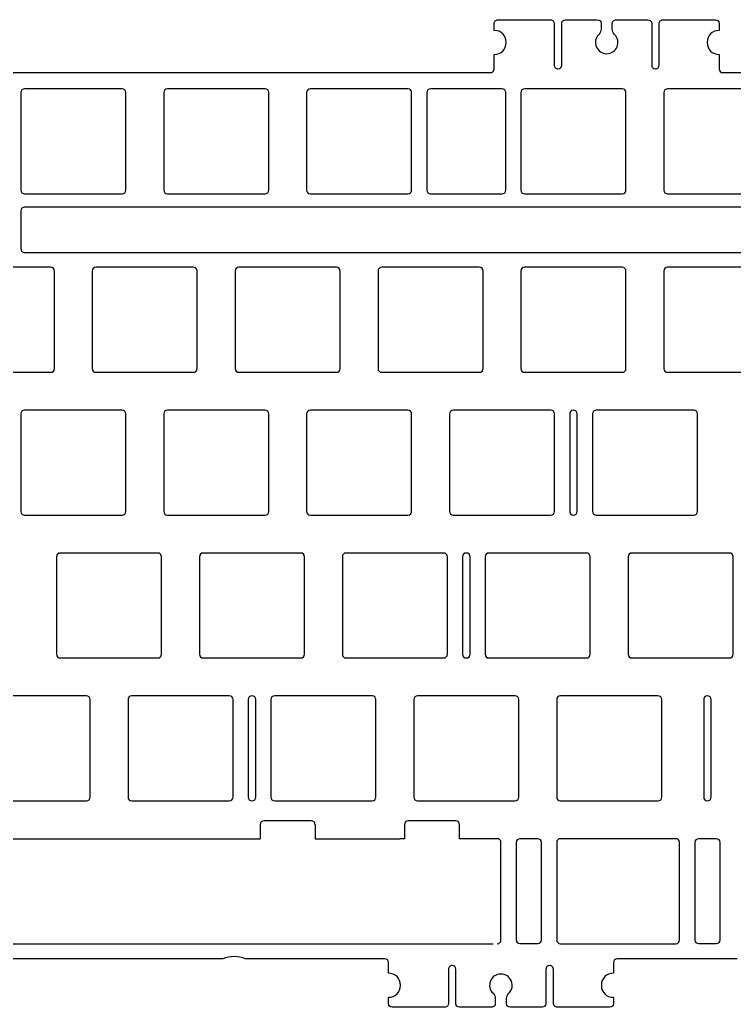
# Model space of a CAD drawing. Extents: x 786 to 1134, y 474 to 606.
# Drawn here: x 931.5 to 1026.7, y 474.2 to 605.8 of the extents above; entities that cross this region are included whole.
import ezdxf

# ---------------------------------------------------------------- set-up
doc = ezdxf.new("R2010")
doc.units = 0
doc.header["$MEASUREMENT"] = 0
doc.layers.add('默认', color=7, linetype='Continuous', lineweight=0)

msp = doc.modelspace()

# ---------------------------------------------------------------- linework, layer by layer
at = {"layer": '默认', "color": 18, "lineweight": 25, "true_color": 0x000000}
for p, q in [((994.72, 599.29), (994.72, 601.22)), ((1024.72, 601.22), (1024.72, 599.29)), ((963.51, 498.48), (963.51, 496.63)), ((970.86, 498.48), (970.86, 496.63)), ((875.54, 496.63), (963.51, 496.63)), ((970.85, 496.63), (982.13, 496.63)), ((1000.53, 496.63), (998.15, 496.63)), ((1024.34, 496.63), (1021.96, 496.63)), ((997.65, 496.13), (997.65, 483.14)), ((1001.03, 483.14), (1001.03, 496.13)), ((1021.46, 496.13), (1021.46, 483.14)), ((1024.84, 483.14), (1024.84, 496.13)), ((998.15, 482.64), (1000.53, 482.64)), ((1021.96, 482.64), (1024.34, 482.64)), ((980.62, 478.68), (980.62, 480.11))]:
    msp.add_line(p, q, dxfattribs=at)
for points in [[(982.76, 498.48), (982.76, 496.63), (982.13, 496.63)], [(995.13, 496.63), (990.11, 496.63), (990.11, 498.48)]]:
    msp.add_lwpolyline(points, dxfattribs=at)
for points, knots in [([(994.72, 605.35), (994.72, 605.48), (994.78, 605.61), (994.87, 605.7), (994.97, 605.8), (995.09, 605.85), (995.22, 605.85)], [0, 0, 0, 0, 1, 1, 1, 2, 2, 2, 2]), ([(1002.22, 605.85), (1002.36, 605.85), (1002.48, 605.8), (1002.58, 605.7), (1002.67, 605.61), (1002.72, 605.48), (1002.72, 605.35)], [0, 0, 0, 0, 1, 1, 1, 2, 2, 2, 2]), ([(1003.72, 599.79), (1003.72, 602.47), (1003.72, 604.32), (1003.72, 605.35), (1003.72, 605.64), (1003.93, 605.85), (1004.22, 605.85)], [0, 0, 0, 0, 1, 1, 1, 2, 2, 2, 2]), ([(1010.47, 605.35), (1010.47, 605.48), (1010.53, 605.61), (1010.62, 605.7), (1010.72, 605.8), (1010.84, 605.85), (1010.97, 605.85)], [0, 0, 0, 0, 1, 1, 1, 2, 2, 2, 2]), ([(1015.22, 605.85), (1015.52, 605.85), (1015.72, 605.64), (1015.72, 605.35), (1015.72, 604.32), (1015.72, 602.47), (1015.72, 599.79)], [0, 0, 0, 0, 1, 1, 1, 2, 2, 2, 2]), ([(1016.72, 605.35), (1016.72, 605.48), (1016.78, 605.61), (1016.87, 605.7), (1016.97, 605.8), (1017.09, 605.85), (1017.22, 605.85)], [0, 0, 0, 0, 1, 1, 1, 2, 2, 2, 2]), ([(1002.72, 605.35), (1002.72, 604.32), (1002.72, 602.47), (1002.72, 599.79), (1002.72, 599.66), (1002.78, 599.53), (1002.87, 599.44), (1002.97, 599.34), (1003.09, 599.29), (1003.22, 599.29), (1003.52, 599.29), (1003.72, 599.5), (1003.72, 599.79)], [0, 0, 0, 0, 1, 1, 1, 2, 2, 2, 3, 3, 3, 4, 4, 4, 4]), ([(1015.72, 599.79), (1015.72, 599.5), (1015.93, 599.29), (1016.22, 599.29), (1016.36, 599.29), (1016.48, 599.34), (1016.58, 599.44), (1016.67, 599.53), (1016.72, 599.66), (1016.72, 599.79), (1016.72, 602.47), (1016.72, 604.32), (1016.72, 605.35)], [0, 0, 0, 0, 1, 1, 1, 2, 2, 2, 3, 3, 3, 4, 4, 4, 4]), ([(994.72, 601.22), (995.66, 601.22), (996.32, 601.88), (996.32, 602.82), (996.32, 603.76), (995.66, 604.42), (994.72, 604.42)], [0, 0, 0, 0, 1, 1, 1, 2, 2, 2, 2]), ([(1008.67, 603.89), (1008.22, 603.45), (1008.1, 602.83), (1008.34, 602.25), (1008.57, 601.67), (1009.1, 601.32), (1009.72, 601.32), (1010.35, 601.32), (1010.87, 601.67), (1011.11, 602.25), (1011.35, 602.83), (1011.22, 603.45), (1010.77, 603.89)], [0, 0, 0, 0, 1, 1, 1, 2, 2, 2, 3, 3, 3, 4, 4, 4, 4]), ([(1024.72, 604.42), (1023.79, 604.42), (1023.12, 603.76), (1023.12, 602.82), (1023.12, 601.88), (1023.79, 601.22), (1024.72, 601.22)], [0, 0, 0, 0, 1, 1, 1, 2, 2, 2, 2]), ([(994.22, 598.79), (994.36, 598.79), (994.48, 598.84), (994.58, 598.94), (994.67, 599.03), (994.72, 599.16), (994.72, 599.29)], [0, 0, 0, 0, 1, 1, 1, 2, 2, 2, 2]), ([(1005.79, 553.28), (1005.79, 553.58), (1005.59, 553.78), (1005.29, 553.78), (1005, 553.78), (1004.79, 553.58), (1004.79, 553.28)], [0, 0, 0, 0, 1, 1, 1, 2, 2, 2, 2]), ([(1004.79, 540.28), (1004.79, 539.99), (1005, 539.78), (1005.29, 539.78), (1005.59, 539.78), (1005.79, 539.99), (1005.79, 540.28)], [0, 0, 0, 0, 1, 1, 1, 2, 2, 2, 2]), ([(991.51, 534.23), (991.51, 534.53), (991.3, 534.73), (991.01, 534.73), (990.71, 534.73), (990.51, 534.53), (990.51, 534.23)], [0, 0, 0, 0, 1, 1, 1, 2, 2, 2, 2]), ([(990.51, 521.23), (990.51, 520.94), (990.71, 520.73), (991.01, 520.73), (991.3, 520.73), (991.51, 520.94), (991.51, 521.23)], [0, 0, 0, 0, 1, 1, 1, 2, 2, 2, 2]), ([(962.93, 515.18), (962.93, 515.48), (962.73, 515.68), (962.43, 515.68), (962.14, 515.68), (961.93, 515.48), (961.93, 515.18)], [0, 0, 0, 0, 1, 1, 1, 2, 2, 2, 2]), ([(1023.65, 515.18), (1023.65, 515.48), (1023.45, 515.68), (1023.15, 515.68), (1022.86, 515.68), (1022.65, 515.48), (1022.65, 515.18)], [0, 0, 0, 0, 1, 1, 1, 2, 2, 2, 2]), ([(961.93, 502.18), (961.93, 501.89), (962.14, 501.68), (962.43, 501.68), (962.73, 501.68), (962.93, 501.89), (962.93, 502.18)], [0, 0, 0, 0, 1, 1, 1, 2, 2, 2, 2]), ([(1022.65, 502.18), (1022.65, 501.89), (1022.86, 501.68), (1023.15, 501.68), (1023.45, 501.68), (1023.65, 501.89), (1023.65, 502.18)], [0, 0, 0, 0, 1, 1, 1, 2, 2, 2, 2]), ([(989.62, 479.21), (989.62, 479.5), (989.42, 479.71), (989.12, 479.71), (988.99, 479.71), (988.87, 479.66), (988.77, 479.56), (988.67, 479.47), (988.62, 479.34), (988.62, 479.21), (988.62, 477.3), (988.62, 475.79), (988.62, 474.65)], [0, 0, 0, 0, 1, 1, 1, 2, 2, 2, 3, 3, 3, 4, 4, 4, 4]), ([(1002.62, 474.65), (1002.62, 475.79), (1002.62, 477.3), (1002.62, 479.21), (1002.62, 479.34), (1002.57, 479.47), (1002.48, 479.56), (1002.38, 479.66), (1002.26, 479.71), (1002.12, 479.71), (1001.83, 479.71), (1001.62, 479.5), (1001.62, 479.21)], [0, 0, 0, 0, 1, 1, 1, 2, 2, 2, 3, 3, 3, 4, 4, 4, 4]), ([(980.62, 475.48), (981.56, 475.48), (982.22, 476.14), (982.22, 477.08), (982.22, 478.02), (981.56, 478.68), (980.62, 478.68)], [0, 0, 0, 0, 1, 1, 1, 2, 2, 2, 2]), ([(994.87, 474.65), (994.87, 474.52), (994.82, 474.39), (994.73, 474.3), (994.63, 474.2), (994.51, 474.15), (994.37, 474.15), (992.96, 474.15), (991.54, 474.15), (990.12, 474.15), (989.83, 474.15), (989.62, 474.36), (989.62, 474.65), (989.62, 475.66), (989.62, 477.18), (989.62, 479.21)], [0, 0, 0, 0, 1, 1, 1, 2, 2, 2, 3, 3, 3, 4, 4, 4, 5, 5, 5, 5]), ([(996.67, 476.01), (997.12, 476.45), (997.25, 477.07), (997.01, 477.65), (996.77, 478.23), (996.25, 478.58), (995.62, 478.58), (994.99, 478.58), (994.47, 478.23), (994.23, 477.65), (994, 477.07), (994.12, 476.45), (994.57, 476.01)], [0, 0, 0, 0, 1, 1, 1, 2, 2, 2, 3, 3, 3, 4, 4, 4, 4]), ([(1001.62, 479.21), (1001.62, 477.18), (1001.62, 475.66), (1001.62, 474.65), (1001.62, 474.36), (1001.42, 474.15), (1001.12, 474.15), (999.71, 474.15), (998.29, 474.15), (996.87, 474.15), (996.58, 474.15), (996.37, 474.36), (996.37, 474.65)], [0, 0, 0, 0, 1, 1, 1, 2, 2, 2, 3, 3, 3, 4, 4, 4, 4]), ([(1010.62, 478.68), (1009.69, 478.68), (1009.02, 478.02), (1009.02, 477.08), (1009.02, 476.14), (1009.69, 475.48), (1010.62, 475.48)], [0, 0, 0, 0, 1, 1, 1, 2, 2, 2, 2]), ([(988.62, 474.65), (988.62, 474.52), (988.57, 474.4), (988.48, 474.3), (988.38, 474.21), (988.26, 474.15), (988.12, 474.15)], [0, 0, 0, 0, 1, 1, 1, 2, 2, 2, 2]), ([(1003.12, 474.15), (1002.99, 474.15), (1002.87, 474.21), (1002.77, 474.3), (1002.68, 474.4), (1002.62, 474.52), (1002.62, 474.65)], [0, 0, 0, 0, 1, 1, 1, 2, 2, 2, 2])]:
    msp.add_open_spline(points, degree=3, knots=knots, dxfattribs=at)
for points in [[(995.22, 605.85), (997.56, 605.85), (999.89, 605.85), (1002.22, 605.85)], [(1004.22, 605.85), (1005.64, 605.85), (1007.06, 605.85), (1008.47, 605.85)], [(1008.47, 605.85), (1008.77, 605.85), (1008.97, 605.64), (1008.97, 605.35)], [(1010.97, 605.85), (1012.39, 605.85), (1013.81, 605.85), (1015.22, 605.85)], [(1017.22, 605.85), (1019.56, 605.85), (1021.89, 605.85), (1024.22, 605.85)], [(1024.22, 605.85), (1024.52, 605.85), (1024.72, 605.64), (1024.72, 605.35)], [(994.72, 604.42), (994.72, 604.73), (994.72, 605.04), (994.72, 605.35)], [(1008.97, 604.61), (1008.97, 604.33), (1008.87, 604.08), (1008.67, 603.89)], [(1008.97, 605.35), (1008.97, 605.1), (1008.97, 604.85), (1008.97, 604.61)], [(1010.47, 604.61), (1010.47, 604.85), (1010.47, 605.1), (1010.47, 605.35)], [(1010.77, 603.89), (1010.58, 604.08), (1010.47, 604.33), (1010.47, 604.61)], [(1024.72, 605.35), (1024.72, 605.04), (1024.72, 604.73), (1024.72, 604.42)], [(1024.72, 599.29), (1024.72, 599), (1024.93, 598.79), (1025.22, 598.79)], [(927.24, 598.79), (949.57, 598.79), (971.9, 598.79), (994.22, 598.79)], [(1025.22, 598.79), (1044.04, 598.79), (1062.86, 598.79), (1081.67, 598.79)], [(932.12, 596.64), (931.83, 596.64), (931.62, 596.44), (931.62, 596.14)], [(945.12, 596.64), (940.79, 596.64), (936.45, 596.64), (932.12, 596.64)], [(945.62, 596.14), (945.62, 596.44), (945.41, 596.64), (945.12, 596.64)], [(951.17, 596.64), (950.88, 596.64), (950.67, 596.44), (950.67, 596.14)], [(964.17, 596.64), (959.84, 596.64), (955.5, 596.64), (951.17, 596.64)], [(964.67, 596.14), (964.67, 596.44), (964.46, 596.64), (964.17, 596.64)], [(970.22, 596.64), (969.93, 596.64), (969.72, 596.44), (969.72, 596.14)], [(983.22, 596.64), (978.89, 596.64), (974.55, 596.64), (970.22, 596.64)], [(983.72, 596.14), (983.72, 596.44), (983.51, 596.64), (983.22, 596.64)], [(986.24, 596.64), (985.95, 596.64), (985.74, 596.44), (985.74, 596.14)], [(995.77, 596.64), (992.59, 596.64), (989.42, 596.64), (986.24, 596.64)], [(996.27, 596.14), (996.27, 596.44), (996.06, 596.64), (995.77, 596.64)], [(998.79, 596.64), (998.5, 596.64), (998.29, 596.44), (998.29, 596.14)], [(1011.79, 596.64), (1007.46, 596.64), (1003.13, 596.64), (998.79, 596.64)], [(1012.29, 596.14), (1012.29, 596.44), (1012.09, 596.64), (1011.79, 596.64)], [(1017.84, 596.64), (1017.55, 596.64), (1017.34, 596.44), (1017.34, 596.14)], [(1030.84, 596.64), (1026.51, 596.64), (1022.18, 596.64), (1017.84, 596.64)], [(931.62, 596.14), (931.62, 591.81), (931.62, 587.48), (931.62, 583.14)], [(945.62, 583.14), (945.62, 587.48), (945.62, 591.81), (945.62, 596.14)], [(950.67, 596.14), (950.67, 591.81), (950.67, 587.48), (950.67, 583.14)], [(964.67, 583.14), (964.67, 587.48), (964.67, 591.81), (964.67, 596.14)], [(969.72, 596.14), (969.72, 591.81), (969.72, 587.48), (969.72, 583.14)], [(983.72, 583.14), (983.72, 587.48), (983.72, 591.81), (983.72, 596.14)], [(985.74, 596.14), (985.74, 591.81), (985.74, 587.48), (985.74, 583.14)], [(996.27, 583.14), (996.27, 587.48), (996.27, 591.81), (996.27, 596.14)], [(998.29, 596.14), (998.29, 591.81), (998.29, 587.48), (998.29, 583.14)], [(1012.29, 583.14), (1012.29, 587.48), (1012.29, 591.81), (1012.29, 596.14)], [(1017.34, 596.14), (1017.34, 591.81), (1017.34, 587.48), (1017.34, 583.14)], [(931.62, 583.14), (931.62, 582.85), (931.83, 582.64), (932.12, 582.64)], [(932.12, 582.64), (936.45, 582.64), (940.79, 582.64), (945.12, 582.64)], [(945.12, 582.64), (945.41, 582.64), (945.62, 582.85), (945.62, 583.14)], [(950.67, 583.14), (950.67, 582.85), (950.88, 582.64), (951.17, 582.64)], [(951.17, 582.64), (955.5, 582.64), (959.84, 582.64), (964.17, 582.64)], [(964.17, 582.64), (964.46, 582.64), (964.67, 582.85), (964.67, 583.14)], [(969.72, 583.14), (969.72, 582.85), (969.93, 582.64), (970.22, 582.64)], [(970.22, 582.64), (974.55, 582.64), (978.89, 582.64), (983.22, 582.64)], [(983.22, 582.64), (983.51, 582.64), (983.72, 582.85), (983.72, 583.14)], [(985.74, 583.14), (985.74, 582.85), (985.95, 582.64), (986.24, 582.64)], [(986.24, 582.64), (989.42, 582.64), (992.59, 582.64), (995.77, 582.64)], [(995.77, 582.64), (996.06, 582.64), (996.27, 582.85), (996.27, 583.14)], [(998.29, 583.14), (998.29, 582.85), (998.5, 582.64), (998.79, 582.64)], [(998.79, 582.64), (1003.13, 582.64), (1007.46, 582.64), (1011.79, 582.64)], [(1011.79, 582.64), (1012.09, 582.64), (1012.29, 582.85), (1012.29, 583.14)], [(1017.34, 583.14), (1017.34, 582.85), (1017.55, 582.64), (1017.84, 582.64)], [(1017.84, 582.64), (1022.18, 582.64), (1026.51, 582.64), (1030.84, 582.64)], [(932.12, 580.86), (931.83, 580.86), (931.62, 580.65), (931.62, 580.36)], [(1068.94, 580.86), (1023.8, 580.86), (978.19, 580.86), (932.12, 580.86)], [(931.62, 580.36), (931.62, 578.68), (931.62, 577), (931.62, 575.32)], [(931.62, 575.32), (931.62, 575.03), (931.83, 574.82), (932.12, 574.82)], [(932.12, 574.82), (978.19, 574.82), (1023.8, 574.82), (1068.94, 574.82)], [(935.59, 572.83), (931.26, 572.83), (926.93, 572.83), (922.59, 572.83)], [(936.09, 572.33), (936.09, 572.63), (935.89, 572.83), (935.59, 572.83)], [(936.09, 559.33), (936.09, 563.67), (936.09, 568), (936.09, 572.33)], [(941.64, 572.83), (941.35, 572.83), (941.14, 572.63), (941.14, 572.33)], [(941.14, 572.33), (941.14, 568), (941.14, 563.67), (941.14, 559.33)], [(954.64, 572.83), (950.31, 572.83), (945.98, 572.83), (941.64, 572.83)], [(955.14, 572.33), (955.14, 572.63), (954.94, 572.83), (954.64, 572.83)], [(955.14, 559.33), (955.14, 563.67), (955.14, 568), (955.14, 572.33)], [(960.69, 572.83), (960.4, 572.83), (960.19, 572.63), (960.19, 572.33)], [(960.19, 572.33), (960.19, 568), (960.19, 563.67), (960.19, 559.33)], [(973.69, 572.83), (969.36, 572.83), (965.03, 572.83), (960.69, 572.83)], [(974.19, 572.33), (974.19, 572.63), (973.99, 572.83), (973.69, 572.83)], [(974.19, 559.33), (974.19, 563.67), (974.19, 568), (974.19, 572.33)], [(979.74, 572.83), (979.45, 572.83), (979.24, 572.63), (979.24, 572.33)], [(979.24, 572.33), (979.24, 568), (979.24, 563.67), (979.24, 559.33)], [(992.74, 572.83), (988.41, 572.83), (984.08, 572.83), (979.74, 572.83)], [(993.24, 572.33), (993.24, 572.63), (993.04, 572.83), (992.74, 572.83)], [(993.24, 559.33), (993.24, 563.67), (993.24, 568), (993.24, 572.33)], [(998.79, 572.83), (998.5, 572.83), (998.29, 572.63), (998.29, 572.33)], [(998.29, 572.33), (998.29, 568), (998.29, 563.67), (998.29, 559.33)], [(1011.79, 572.83), (1007.46, 572.83), (1003.13, 572.83), (998.79, 572.83)], [(1012.29, 572.33), (1012.29, 572.63), (1012.09, 572.83), (1011.79, 572.83)], [(1012.29, 559.33), (1012.29, 563.67), (1012.29, 568), (1012.29, 572.33)], [(1017.84, 572.83), (1017.55, 572.83), (1017.34, 572.63), (1017.34, 572.33)], [(1017.34, 572.33), (1017.34, 568), (1017.34, 563.67), (1017.34, 559.33)], [(1030.84, 572.83), (1026.51, 572.83), (1022.18, 572.83), (1017.84, 572.83)], [(922.59, 558.83), (926.93, 558.83), (931.26, 558.83), (935.59, 558.83)], [(935.59, 558.83), (935.89, 558.83), (936.09, 559.04), (936.09, 559.33)], [(941.14, 559.33), (941.14, 559.04), (941.35, 558.83), (941.64, 558.83)], [(941.64, 558.83), (945.98, 558.83), (950.31, 558.83), (954.64, 558.83)], [(954.64, 558.83), (954.94, 558.83), (955.14, 559.04), (955.14, 559.33)], [(960.19, 559.33), (960.19, 559.04), (960.4, 558.83), (960.69, 558.83)], [(960.69, 558.83), (965.03, 558.83), (969.36, 558.83), (973.69, 558.83)], [(973.69, 558.83), (973.99, 558.83), (974.19, 559.04), (974.19, 559.33)], [(979.24, 559.33), (979.24, 559.04), (979.45, 558.83), (979.74, 558.83)], [(979.74, 558.83), (984.08, 558.83), (988.41, 558.83), (992.74, 558.83)], [(992.74, 558.83), (993.04, 558.83), (993.24, 559.04), (993.24, 559.33)], [(998.29, 559.33), (998.29, 559.04), (998.5, 558.83), (998.79, 558.83)], [(998.79, 558.83), (1003.13, 558.83), (1007.46, 558.83), (1011.79, 558.83)], [(1011.79, 558.83), (1012.09, 558.83), (1012.29, 559.04), (1012.29, 559.33)], [(1017.34, 559.33), (1017.34, 559.04), (1017.55, 558.83), (1017.84, 558.83)], [(1017.84, 558.83), (1022.18, 558.83), (1026.51, 558.83), (1030.84, 558.83)], [(932.12, 553.78), (931.83, 553.78), (931.62, 553.58), (931.62, 553.28)], [(931.62, 553.28), (931.62, 548.95), (931.62, 544.62), (931.62, 540.28)], [(945.12, 553.78), (940.79, 553.78), (936.45, 553.78), (932.12, 553.78)], [(945.62, 553.28), (945.62, 553.58), (945.41, 553.78), (945.12, 553.78)], [(945.62, 540.28), (945.62, 544.62), (945.62, 548.95), (945.62, 553.28)], [(951.17, 553.78), (950.88, 553.78), (950.67, 553.58), (950.67, 553.28)], [(950.67, 553.28), (950.67, 548.95), (950.67, 544.62), (950.67, 540.28)], [(964.17, 553.78), (959.84, 553.78), (955.5, 553.78), (951.17, 553.78)], [(964.67, 553.28), (964.67, 553.58), (964.46, 553.78), (964.17, 553.78)], [(964.67, 540.28), (964.67, 544.62), (964.67, 548.95), (964.67, 553.28)], [(970.22, 553.78), (969.93, 553.78), (969.72, 553.58), (969.72, 553.28)], [(969.72, 553.28), (969.72, 548.95), (969.72, 544.62), (969.72, 540.28)], [(983.22, 553.78), (978.89, 553.78), (974.55, 553.78), (970.22, 553.78)], [(983.72, 553.28), (983.72, 553.58), (983.51, 553.78), (983.22, 553.78)], [(983.72, 540.28), (983.72, 544.62), (983.72, 548.95), (983.72, 553.28)], [(989.27, 553.78), (988.98, 553.78), (988.77, 553.58), (988.77, 553.28)], [(988.77, 553.28), (988.77, 548.95), (988.77, 544.62), (988.77, 540.28)], [(1002.27, 553.78), (997.94, 553.78), (993.6, 553.78), (989.27, 553.78)], [(1002.77, 553.28), (1002.77, 553.58), (1002.56, 553.78), (1002.27, 553.78)], [(1002.77, 540.28), (1002.77, 544.62), (1002.77, 548.95), (1002.77, 553.28)], [(1004.79, 553.28), (1004.79, 548.95), (1004.79, 544.62), (1004.79, 540.28)], [(1005.79, 540.28), (1005.79, 544.62), (1005.79, 548.95), (1005.79, 553.28)], [(1008.32, 553.78), (1008.03, 553.78), (1007.82, 553.58), (1007.82, 553.28)], [(1007.82, 553.28), (1007.82, 548.95), (1007.82, 544.62), (1007.82, 540.28)], [(1021.32, 553.78), (1016.99, 553.78), (1012.65, 553.78), (1008.32, 553.78)], [(1021.82, 553.28), (1021.82, 553.58), (1021.61, 553.78), (1021.32, 553.78)], [(1021.82, 540.28), (1021.82, 544.62), (1021.82, 548.95), (1021.82, 553.28)], [(931.62, 540.28), (931.62, 539.99), (931.83, 539.78), (932.12, 539.78)], [(945.12, 539.78), (945.41, 539.78), (945.62, 539.99), (945.62, 540.28)], [(950.67, 540.28), (950.67, 539.99), (950.88, 539.78), (951.17, 539.78)], [(964.17, 539.78), (964.46, 539.78), (964.67, 539.99), (964.67, 540.28)], [(969.72, 540.28), (969.72, 539.99), (969.93, 539.78), (970.22, 539.78)], [(983.22, 539.78), (983.51, 539.78), (983.72, 539.99), (983.72, 540.28)], [(988.77, 540.28), (988.77, 539.99), (988.98, 539.78), (989.27, 539.78)], [(1002.27, 539.78), (1002.56, 539.78), (1002.77, 539.99), (1002.77, 540.28)], [(1007.82, 540.28), (1007.82, 539.99), (1008.03, 539.78), (1008.32, 539.78)], [(1021.32, 539.78), (1021.61, 539.78), (1021.82, 539.99), (1021.82, 540.28)], [(932.12, 539.78), (936.45, 539.78), (940.79, 539.78), (945.12, 539.78)], [(951.17, 539.78), (955.5, 539.78), (959.84, 539.78), (964.17, 539.78)], [(970.22, 539.78), (974.55, 539.78), (978.89, 539.78), (983.22, 539.78)], [(989.27, 539.78), (993.6, 539.78), (997.94, 539.78), (1002.27, 539.78)], [(1008.32, 539.78), (1012.65, 539.78), (1016.99, 539.78), (1021.32, 539.78)], [(936.88, 534.73), (936.59, 534.73), (936.38, 534.53), (936.38, 534.23)], [(949.88, 534.73), (945.55, 534.73), (941.22, 534.73), (936.88, 534.73)], [(950.38, 534.23), (950.38, 534.53), (950.18, 534.73), (949.88, 534.73)], [(955.93, 534.73), (955.64, 534.73), (955.43, 534.53), (955.43, 534.23)], [(968.93, 534.73), (964.6, 534.73), (960.27, 534.73), (955.93, 534.73)], [(969.43, 534.23), (969.43, 534.53), (969.23, 534.73), (968.93, 534.73)], [(974.98, 534.73), (974.69, 534.73), (974.48, 534.53), (974.48, 534.23)], [(987.98, 534.73), (983.65, 534.73), (979.32, 534.73), (974.98, 534.73)], [(988.48, 534.23), (988.48, 534.53), (988.28, 534.73), (987.98, 534.73)], [(994.03, 534.73), (993.74, 534.73), (993.53, 534.53), (993.53, 534.23)], [(1007.03, 534.73), (1002.7, 534.73), (998.37, 534.73), (994.03, 534.73)], [(1007.53, 534.23), (1007.53, 534.53), (1007.33, 534.73), (1007.03, 534.73)], [(1013.08, 534.73), (1012.79, 534.73), (1012.58, 534.53), (1012.58, 534.23)], [(1026.08, 534.73), (1021.75, 534.73), (1017.42, 534.73), (1013.08, 534.73)], [(1026.58, 534.23), (1026.58, 534.53), (1026.38, 534.73), (1026.08, 534.73)], [(936.38, 534.23), (936.38, 529.9), (936.38, 525.57), (936.38, 521.23)], [(950.38, 521.23), (950.38, 525.57), (950.38, 529.9), (950.38, 534.23)], [(955.43, 534.23), (955.43, 529.9), (955.43, 525.57), (955.43, 521.23)], [(969.43, 521.23), (969.43, 525.57), (969.43, 529.9), (969.43, 534.23)], [(974.48, 534.23), (974.48, 529.9), (974.48, 525.57), (974.48, 521.23)], [(988.48, 521.23), (988.48, 525.57), (988.48, 529.9), (988.48, 534.23)], [(990.51, 534.23), (990.51, 529.9), (990.51, 525.57), (990.51, 521.23)], [(991.51, 521.23), (991.51, 525.57), (991.51, 529.9), (991.51, 534.23)], [(993.53, 534.23), (993.53, 529.9), (993.53, 525.57), (993.53, 521.23)], [(1007.53, 521.23), (1007.53, 525.57), (1007.53, 529.9), (1007.53, 534.23)], [(1012.58, 534.23), (1012.58, 529.9), (1012.58, 525.57), (1012.58, 521.23)], [(1026.58, 521.23), (1026.58, 525.57), (1026.58, 529.9), (1026.58, 534.23)], [(936.38, 521.23), (936.38, 520.94), (936.59, 520.73), (936.88, 520.73)], [(936.88, 520.73), (941.22, 520.73), (945.55, 520.73), (949.88, 520.73)], [(949.88, 520.73), (950.18, 520.73), (950.38, 520.94), (950.38, 521.23)], [(955.43, 521.23), (955.43, 520.94), (955.64, 520.73), (955.93, 520.73)], [(955.93, 520.73), (960.27, 520.73), (964.6, 520.73), (968.93, 520.73)], [(968.93, 520.73), (969.23, 520.73), (969.43, 520.94), (969.43, 521.23)], [(974.48, 521.23), (974.48, 520.94), (974.69, 520.73), (974.98, 520.73)], [(974.98, 520.73), (979.32, 520.73), (983.65, 520.73), (987.98, 520.73)], [(987.98, 520.73), (988.28, 520.73), (988.48, 520.94), (988.48, 521.23)], [(993.53, 521.23), (993.53, 520.94), (993.74, 520.73), (994.03, 520.73)], [(994.03, 520.73), (998.37, 520.73), (1002.7, 520.73), (1007.03, 520.73)], [(1007.03, 520.73), (1007.33, 520.73), (1007.53, 520.94), (1007.53, 521.23)], [(1012.58, 521.23), (1012.58, 520.94), (1012.79, 520.73), (1013.08, 520.73)], [(1013.08, 520.73), (1017.42, 520.73), (1021.75, 520.73), (1026.08, 520.73)], [(1026.08, 520.73), (1026.38, 520.73), (1026.58, 520.94), (1026.58, 521.23)], [(940.36, 515.68), (936.02, 515.68), (931.69, 515.68), (927.36, 515.68)], [(940.86, 515.18), (940.86, 515.48), (940.65, 515.68), (940.36, 515.68)], [(940.86, 502.18), (940.86, 506.52), (940.86, 510.85), (940.86, 515.18)], [(946.41, 515.68), (946.11, 515.68), (945.91, 515.48), (945.91, 515.18)], [(945.91, 515.18), (945.91, 510.85), (945.91, 506.52), (945.91, 502.18)], [(959.41, 515.68), (955.07, 515.68), (950.74, 515.68), (946.41, 515.68)], [(959.91, 515.18), (959.91, 515.48), (959.7, 515.68), (959.41, 515.68)], [(959.91, 502.18), (959.91, 506.52), (959.91, 510.85), (959.91, 515.18)], [(961.93, 515.18), (961.93, 510.85), (961.93, 506.52), (961.93, 502.18)], [(962.93, 502.18), (962.93, 506.52), (962.93, 510.85), (962.93, 515.18)], [(965.46, 515.68), (965.16, 515.68), (964.96, 515.48), (964.96, 515.18)], [(964.96, 515.18), (964.96, 510.85), (964.96, 506.52), (964.96, 502.18)], [(978.46, 515.68), (974.12, 515.68), (969.79, 515.68), (965.46, 515.68)], [(978.96, 515.18), (978.96, 515.48), (978.75, 515.68), (978.46, 515.68)], [(978.96, 502.18), (978.96, 506.52), (978.96, 510.85), (978.96, 515.18)], [(984.51, 515.68), (984.21, 515.68), (984.01, 515.48), (984.01, 515.18)], [(984.01, 515.18), (984.01, 510.85), (984.01, 506.52), (984.01, 502.18)], [(997.51, 515.68), (993.17, 515.68), (988.84, 515.68), (984.51, 515.68)], [(998.01, 515.18), (998.01, 515.48), (997.8, 515.68), (997.51, 515.68)], [(998.01, 502.18), (998.01, 506.52), (998.01, 510.85), (998.01, 515.18)], [(1003.56, 515.68), (1003.26, 515.68), (1003.06, 515.48), (1003.06, 515.18)], [(1003.06, 515.18), (1003.06, 510.85), (1003.06, 506.52), (1003.06, 502.18)], [(1016.56, 515.68), (1012.22, 515.68), (1007.89, 515.68), (1003.56, 515.68)], [(1017.06, 515.18), (1017.06, 515.48), (1016.85, 515.68), (1016.56, 515.68)], [(1017.06, 502.18), (1017.06, 506.52), (1017.06, 510.85), (1017.06, 515.18)], [(1022.65, 515.18), (1022.65, 510.85), (1022.65, 506.52), (1022.65, 502.18)], [(1023.65, 502.18), (1023.65, 506.52), (1023.65, 510.85), (1023.65, 515.18)], [(940.36, 501.68), (940.65, 501.68), (940.86, 501.89), (940.86, 502.18)], [(945.91, 502.18), (945.91, 501.89), (946.11, 501.68), (946.41, 501.68)], [(959.41, 501.68), (959.7, 501.68), (959.91, 501.89), (959.91, 502.18)], [(964.96, 502.18), (964.96, 501.89), (965.16, 501.68), (965.46, 501.68)], [(978.46, 501.68), (978.75, 501.68), (978.96, 501.89), (978.96, 502.18)], [(984.01, 502.18), (984.01, 501.89), (984.21, 501.68), (984.51, 501.68)], [(997.51, 501.68), (997.8, 501.68), (998.01, 501.89), (998.01, 502.18)], [(1003.06, 502.18), (1003.06, 501.89), (1003.26, 501.68), (1003.56, 501.68)], [(1016.56, 501.68), (1016.85, 501.68), (1017.06, 501.89), (1017.06, 502.18)], [(927.36, 501.68), (931.69, 501.68), (936.02, 501.68), (940.36, 501.68)], [(946.41, 501.68), (950.74, 501.68), (955.07, 501.68), (959.41, 501.68)], [(965.46, 501.68), (969.79, 501.68), (974.12, 501.68), (978.46, 501.68)], [(984.51, 501.68), (988.84, 501.68), (993.17, 501.68), (997.51, 501.68)], [(1003.56, 501.68), (1007.89, 501.68), (1012.22, 501.68), (1016.56, 501.68)], [(964.04, 499.01), (963.73, 499.01), (963.51, 498.79), (963.51, 498.48)], [(970.34, 499.01), (968.24, 499.01), (966.14, 499.01), (964.04, 499.01)], [(970.86, 498.48), (970.86, 498.79), (970.65, 499.01), (970.34, 499.01)], [(983.28, 499.01), (982.98, 499.01), (982.76, 498.79), (982.76, 498.48)], [(989.58, 499.01), (987.48, 499.01), (985.38, 499.01), (983.28, 499.01)], [(990.11, 498.48), (990.11, 498.79), (989.89, 499.01), (989.58, 499.01)], [(995.63, 496.13), (995.63, 496.43), (995.42, 496.63), (995.13, 496.63)], [(998.15, 496.63), (997.87, 496.63), (997.65, 496.41), (997.65, 496.13)], [(1001.03, 496.13), (1001.03, 496.41), (1000.81, 496.63), (1000.53, 496.63)], [(1003.56, 496.63), (1003.26, 496.63), (1003.06, 496.43), (1003.06, 496.13)], [(1018.94, 496.63), (1013.81, 496.63), (1008.68, 496.63), (1003.56, 496.63)], [(1019.44, 496.13), (1019.44, 496.43), (1019.23, 496.63), (1018.94, 496.63)], [(1021.96, 496.63), (1021.69, 496.63), (1021.46, 496.41), (1021.46, 496.13)], [(1024.84, 496.13), (1024.84, 496.41), (1024.62, 496.63), (1024.34, 496.63)], [(995.63, 483.13), (995.63, 487.47), (995.63, 491.8), (995.63, 496.13)], [(1003.06, 496.13), (1003.06, 491.8), (1003.06, 487.47), (1003.06, 483.13)], [(1019.44, 483.13), (1019.44, 487.47), (1019.44, 491.8), (1019.44, 496.13)], [(839.25, 482.63), (891.03, 482.63), (942.8, 482.63), (994.57, 482.63)], [(995.13, 482.63), (995.42, 482.63), (995.63, 482.84), (995.63, 483.13)], [(997.65, 483.14), (997.65, 482.86), (997.87, 482.64), (998.15, 482.64)], [(1000.53, 482.64), (1000.81, 482.64), (1001.03, 482.86), (1001.03, 483.14)], [(1003.06, 483.13), (1003.06, 482.84), (1003.26, 482.63), (1003.56, 482.63)], [(1003.56, 482.63), (1008.68, 482.63), (1013.81, 482.63), (1018.94, 482.63)], [(1018.94, 482.63), (1019.23, 482.63), (1019.44, 482.84), (1019.44, 483.13)], [(1021.46, 483.14), (1021.46, 482.86), (1021.69, 482.64), (1021.96, 482.64)], [(1024.34, 482.64), (1024.62, 482.64), (1024.84, 482.86), (1024.84, 483.14)], [(961.57, 480.61), (960.59, 481.01), (959.52, 481.01), (958.53, 480.61)], [(958.53, 480.61), (936.68, 480.61), (914.82, 480.61), (892.97, 480.61)], [(980.12, 480.61), (973.94, 480.61), (967.76, 480.61), (961.57, 480.61)], [(980.62, 480.11), (980.62, 480.4), (980.42, 480.61), (980.12, 480.61)], [(1011.12, 480.61), (1010.83, 480.61), (1010.62, 480.4), (1010.62, 480.11)], [(1010.62, 480.11), (1010.62, 479.81), (1010.62, 479.33), (1010.62, 478.68)], [(1027.13, 480.61), (1021.71, 480.61), (1016.38, 480.61), (1011.12, 480.61)], [(980.62, 474.65), (980.62, 474.93), (980.62, 475.2), (980.62, 475.48)], [(994.57, 476.01), (994.77, 475.82), (994.87, 475.57), (994.87, 475.3)], [(996.37, 475.3), (996.37, 475.57), (996.48, 475.82), (996.67, 476.01)], [(1010.62, 475.48), (1010.62, 475.2), (1010.62, 474.93), (1010.62, 474.65)], [(981.12, 474.15), (980.83, 474.15), (980.62, 474.36), (980.62, 474.65)], [(988.12, 474.15), (985.79, 474.15), (983.46, 474.15), (981.12, 474.15)], [(994.87, 475.3), (994.87, 475.08), (994.87, 474.87), (994.87, 474.65)], [(996.37, 474.65), (996.37, 474.87), (996.37, 475.08), (996.37, 475.3)], [(1010.12, 474.15), (1007.79, 474.15), (1005.46, 474.15), (1003.12, 474.15)], [(1010.62, 474.65), (1010.62, 474.36), (1010.42, 474.15), (1010.12, 474.15)]]:
    msp.add_open_spline(points, degree=3, dxfattribs=at)

doc.saveas('drawing.dxf')
